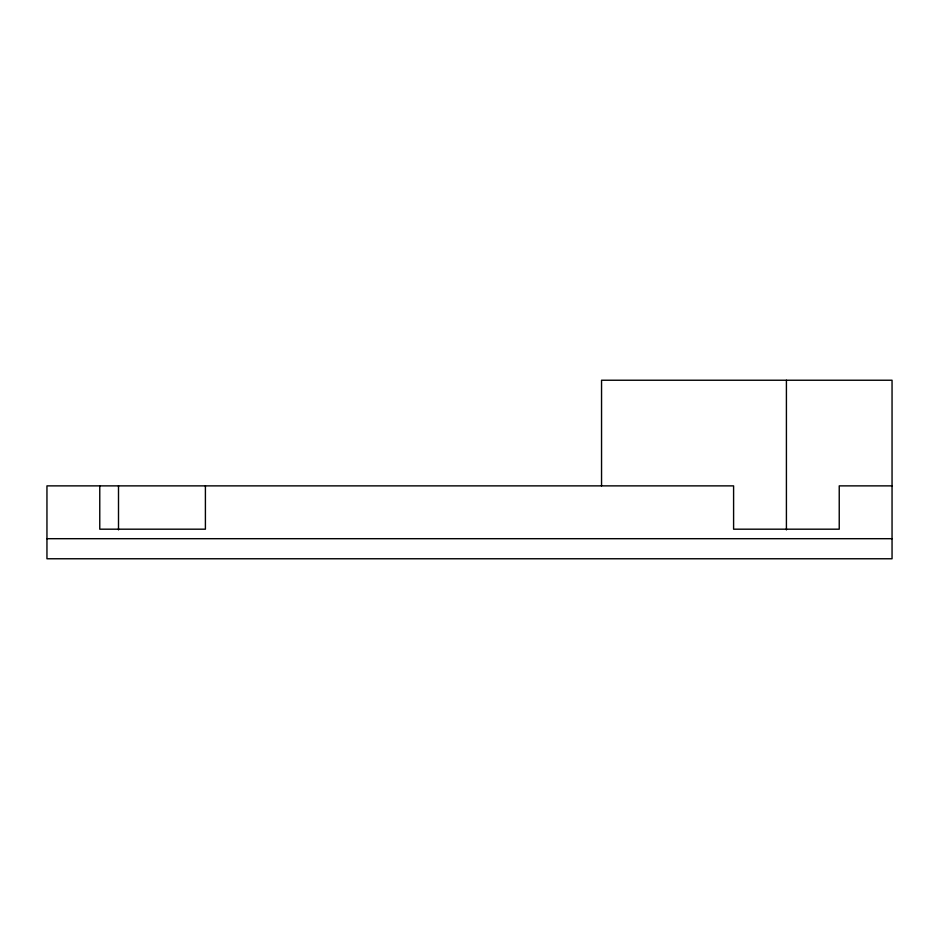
<?xml version="1.0" encoding="UTF-8"?>
<svg xmlns="http://www.w3.org/2000/svg" width="939" height="939" viewBox="0 0 939 939"><rect width="100%" height="100%" fill="white"/><g stroke="black" fill="none" stroke-linecap="round" stroke-linejoin="round"><path stroke-width="1.41" d="M892.05 485.874L839.231 485.874L839.231 529.185L733.594 529.185L733.594 485.874L46.95 485.874L46.95 558.764L892.05 558.764L892.05 380.236L601.547 380.236L601.547 485.874M46.95 538.693L892.05 538.693M786.413 380.236L786.413 529.889M205.406 485.874L205.406 529.185L99.769 529.185L99.769 485.874M118.502 485.874L118.502 529.889"/></g></svg>
